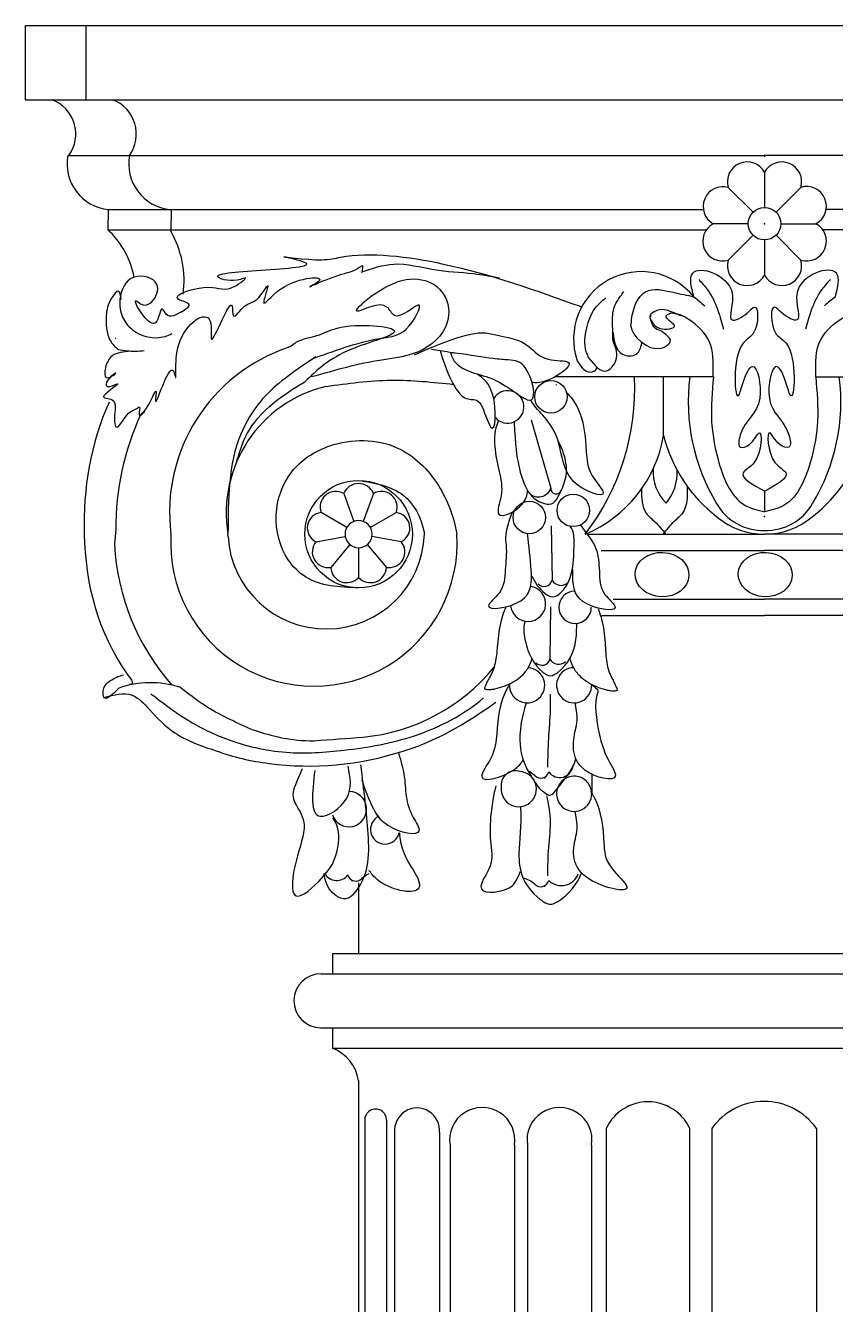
# Model space of a CAD drawing. Extents: x 3172 to 33391, y 13916 to 34175.
# Drawn here: x 9473 to 9822, y 17120 to 17671 of the extents above; entities that cross this region are included whole.
import ezdxf

# ---------------------------------------------------------------- set-up
doc = ezdxf.new("R2010")
doc.units = 0
doc.layers.get('0').update_dxf_attribs({"linetype": 'CONTINUOUS'})

msp = doc.modelspace()

# ---------------------------------------------------------------- linework, layer by layer
for p, q in [((9472.9907, 17639.46735), (9472.9907, 17671.44514)), ((9499.09688, 17639.46735), (9499.09688, 17671.44514)), ((9491.64148, 17615.484), (9645.70214, 17615.484)), ((9645.70214, 17615.484), (9662.38677, 17615.484)), ((9662.38677, 17615.484), (9791.53547, 17615.484)), ((9920.68418, 17615.484), (9791.53547, 17615.484)), ((9791.53547, 17615.484), (9791.53547, 17614.85282)), ((9791.53547, 17615.484), (9791.53547, 17614.85282)), ((9791.53547, 17608.16841), (9791.53547, 17593.00175)), ((9775.8774, 17601.69205), (9786.59082, 17590.95658)), ((9796.48013, 17590.95658), (9807.19355, 17601.69205)), ((9508.61881, 17592.15067), (9508.41914, 17583.40067)), ((9508.61881, 17592.15067), (9508.61881, 17589.234)), ((9508.61881, 17592.15067), (9765.16977, 17592.15067)), ((9535.78811, 17592.15067), (9535.57499, 17582.8108)), ((10074.45214, 17592.15067), (9818.06759, 17592.15067)), ((9784.53547, 17586.00175), (9769.36881, 17586.00175)), ((9798.53547, 17586.00175), (9813.70214, 17586.00175)), ((9508.41914, 17583.40067), (9766.44601, 17583.40067)), ((9775.8774, 17570.31144), (9786.59082, 17581.04691)), ((9796.48013, 17581.04691), (9807.19355, 17570.31144)), ((10074.65181, 17583.40067), (9816.62494, 17583.40067)), ((9791.53547, 17579.00175), (9791.53547, 17563.83508)), ((9618.2194, 17568.03743), (9618.10341, 17565.06112)), ((9711.98801, 17550.38868), (9711.98801, 17550.38868)), ((9711.98801, 17550.38868), (9712.71799, 17550.09799)), ((9511.53547, 17536.734), (9511.85522, 17536.734)), ((9769.46224, 17519.98758), (9701.20256, 17519.98758)), ((9748.00676, 17494.68799), (9748.00676, 17519.98758)), ((9813.60871, 17519.98758), (9881.86839, 17519.98758)), ((9690.98884, 17501.50669), (9699.39598, 17472.02409)), ((9610.14419, 17469.68908), (9614.5382, 17457.63143)), ((9622.92676, 17469.68908), (9618.53275, 17457.63143)), ((9622.92676, 17469.68908), (9618.53275, 17457.63143)), ((9791.53547, 17470.7574), (9791.53547, 17461.74194)), ((9791.53547, 17470.7574), (9791.53547, 17461.74194)), ((9611.48251, 17455.06535), (9600.36599, 17461.47764)), ((9621.58844, 17455.06535), (9632.70496, 17461.47764)), ((9621.58844, 17455.06535), (9632.70496, 17461.47764)), ((9511.86799, 17454.16578), (9511.27765, 17447.77497)), ((9699.59244, 17455.73124), (9699.92275, 17432.2881)), ((9560.24966, 17451.21644), (9560.23655, 17452.15067)), ((9598.15367, 17448.902), (9610.79116, 17451.13546)), ((9612.78764, 17447.6806), (9604.5424, 17437.84645)), ((9620.28331, 17447.6806), (9628.52855, 17437.84645)), ((9620.28331, 17447.6806), (9628.52855, 17437.84645)), ((9634.91728, 17448.902), (9622.27979, 17451.13546)), ((9634.91728, 17448.902), (9622.27979, 17451.13546)), ((9715.01793, 17452.15067), (9791.53547, 17452.15067)), ((9715.01793, 17452.15067), (9791.53547, 17452.15067)), ((9868.05302, 17452.15067), (9791.53547, 17452.15067)), ((9616.53777, 17446.31734), (9616.53547, 17433.484)), ((9721.06888, 17445.15067), (9791.53547, 17445.15067)), ((9862.00207, 17445.15067), (9791.53547, 17445.15067)), ((9699.28248, 17420.87542), (9699.02077, 17398.29025)), ((9726.21324, 17424.15067), (9791.53547, 17424.15067)), ((9856.85771, 17424.15067), (9791.53547, 17424.15067)), ((9720.8177, 17417.15067), (9791.53547, 17417.15067)), ((9862.25325, 17417.15067), (9791.53547, 17417.15067)), ((9717.14548, 17348.61991), (9717.14548, 17340.18207)), ((9696.51258, 17347.15067), (9696.97036, 17347.15067)), ((9613.9186, 17302.74622), (9613.46082, 17302.74622)), ((9616.53547, 17301.75561), (9616.53547, 17271.3566)), ((9696.51258, 17300.34594), (9696.97036, 17300.34594)), ((9605.2414, 17271.3566), (9977.82955, 17271.3566)), ((9605.2414, 17271.3566), (9605.2414, 17262.61359)), ((9600.45339, 17262.61359), (9982.61756, 17262.61359)), ((9600.10328, 17239.32683), (9982.96767, 17239.32683)), ((9605.2414, 17239.32683), (9605.2414, 17230.58381)), ((9605.2414, 17230.58381), (9977.82955, 17230.58381)), ((9616.53547, 17216.61176), (9616.53547, 14933.78913)), ((9619.15942, 17199.43785), (9619.15942, 14954.78604)), ((9628.56011, 17199.43785), (9628.56011, 14954.78604)), ((9632.06011, 17194.10491), (9632.06011, 14960.11898)), ((9651.40219, 17194.10491), (9651.40219, 14960.11898)), ((9723.26942, 17195.92385), (9723.26942, 14958.30004)), ((9759.31075, 14958.30004), (9759.31075, 17195.92385)), ((9768.82083, 17195.92385), (9768.82083, 14958.30004)), ((9813.898, 17195.92385), (9813.898, 14958.30004)), ((9655.95219, 17188.66142), (9655.95219, 14965.56246)), ((9683.70577, 17188.66142), (9683.70577, 14965.56246)), ((9689.30577, 17188.75932), (9689.30577, 14965.46457)), ((9716.96942, 17188.75932), (9716.96942, 14965.46457))]:
    msp.add_line(p, q)
at = {"ltscale": 2}
for p, q in [((9472.9907, 17671.44514), (10110.08025, 17671.44514)), ((9472.9907, 17639.46735), (10110.08025, 17639.46735))]:
    msp.add_line(p, q, dxfattribs=at)
for centre, radius in [((9791.53547, 17586.00175), 7), ((9699.45471, 17511.36463), 7), ((9616.53547, 17452.15067), 23.16924), ((9709.07148, 17462.40538), 7), ((9690.11677, 17459.33048), 7)]:
    msp.add_circle(centre, radius)
for centre, radius, start, end in [((9478.86683, 17624.71554), 15.76112, 324.1464158, 69.384056), ((9504.97302, 17624.71554), 15.76112, 324.1464158, 69.384056), ((9510.63742, 17611.79973), 19.75248, 169.2501095, 264.1343897), ((9537.20635, 17611.79973), 19.75248, 169.2501095, 264.1343897), ((9784.03626, 17604.13282), 8.51612, 28.2862671, 196.6548338), ((9799.03469, 17604.13282), 8.51612, 343.3451662, 151.7137329), ((9773.63852, 17593.42569), 8.56419, 74.845479, 240.0956219), ((9809.6382, 17593.51104), 8.53845, 298.4217132, 106.6371859), ((9773.43275, 17578.49245), 8.53845, 118.4217132, 286.6371859), ((9809.6382, 17578.49245), 8.53845, 253.3628141, 61.5782868), ((9483.40335, 17556.10454), 37.02524, 10.6655177, 47.496015), ((9498.93303, 17561.54887), 42.36393, 351.9962184, 30.1249576), ((9784.03626, 17567.87067), 8.51612, 163.3451662, 331.7137329), ((9799.03469, 17567.87067), 8.51612, 208.2862671, 16.6548338), ((9738.33666, 17536.22866), 29.13202, 38.9473746, 198.563137), ((9609.96418, 17461.57577), 74.90569, 108.2467402, 187.2284732), ((9631.89919, 17515.19517), 103.69865, 322.5579468, 2.6488533), ((9631.89919, 17515.19517), 103.69865, 322.5579468, 2.6488533), ((9843.65103, 17509.21864), 85.00095, 172.7215228, 211.0393069), ((9739.41992, 17509.21864), 85.00095, 328.9606931, 7.2784772), ((9615.54171, 17461.34292), 56.06387, 103.4380601, 189.4368431), ((9680.78925, 17507.01998), 7, 220.8902332, 149.1108781), ((9630.63174, 17454.45032), 118.76408, 155.5241897, 180.1372705), ((9692.3572, 17504.19628), 56.45601, 292.7976708, 350.3040674), ((9692.3572, 17504.19628), 56.45601, 292.7976708, 350.3040674), ((9810.37996, 17510.49069), 64.34393, 194.2171338, 232.2862632), ((9772.69099, 17510.49069), 64.34393, 307.7137368, 345.7828662), ((9762.48986, 17479.03695), 19.00774, 176.05631, 225.2145391), ((9762.48986, 17479.03695), 19.00774, 176.05631, 225.2145391), ((9733.30654, 17478.81738), 20.6328, 319.958524, 2.2373657), ((9733.30654, 17478.81738), 20.6328, 319.958524, 2.2373657), ((9606.71235, 17463.84806), 6.77459, 59.5639836, 200.4811419), ((9616.53547, 17467.09694), 6.89693, 22.0762416, 157.9237584), ((9616.53547, 17467.09694), 6.89693, 22.0762416, 157.9237584), ((9626.3586, 17463.84806), 6.77459, 339.5188581, 120.4360164), ((9694.15172, 17473.70446), 5.5069, 222.9899492, 342.23347), ((9701.63488, 17471.72152), 2.25925, 172.3034151, 346.6477031), ((9790.81527, 17476.74488), 22.99355, 209.5927242, 271.7949057), ((9792.25568, 17476.74488), 22.99355, 268.2050943, 330.4072758), ((9601.06145, 17454.87288), 6.64127, 96.0108467, 244.0342788), ((9616.53547, 17452.15067), 5.83333, 90, 270), ((9616.53547, 17452.15067), 5.83333, 270, 90), ((9632.0095, 17454.87288), 6.64127, 295.9657212, 83.9891533), ((9791.53547, 17484.15999), 32.00932, 230.1387149, 309.8612851), ((9611.29865, 17453.2051), 100.16829, 183.1075298, 221.3080219), ((9597.28238, 17448.34111), 61.74619, 176.4627667, 3.5372333), ((9602.57036, 17453.65173), 42.39071, 183.2933821, 357.9707278), ((9603.37486, 17444.54547), 6.80001, 140.1585877, 279.8865378), ((9629.69609, 17444.54547), 6.80001, 260.1134622, 39.8414123), ((9611.43988, 17438.14206), 6.90381, 182.4540465, 317.5685162), ((9621.63107, 17438.14206), 6.90381, 222.4314838, 357.5459535), ((9696.49426, 17433.1375), 3.53213, 222.8972582, 346.0851676), ((9703.7211, 17434.43865), 4.3649, 209.5176558, 312.1083023), ((9689.58116, 17422.09993), 7.58333, 185.4674912, 81.4984899), ((9709.8586, 17420.6345), 7, 90.8429801, 0.4671018), ((9695.59229, 17399.13966), 3.53213, 222.8972582, 346.0851676), ((9702.81912, 17400.4408), 4.3649, 209.5176558, 312.1083023), ((9610.53329, 17447.47867), 83.21819, 275.4524576, 320.7162563), ((9689.16881, 17386.98276), 7.58333, 175.200565, 86.3450334), ((9709.45255, 17386.98276), 7.58333, 91.592769, 2.2507993), ((9526.85886, 17346.35233), 41.75625, 72.3720457, 109.1222034), ((9684.15169, 17343.89711), 6.19466, 71.7989116, 189.7466868), ((9685.60319, 17342.21391), 7.58333, 175.200565, 86.3450334), ((9669.94886, 17319.03014), 36.74513, 52.1692984, 57.7803537), ((9695.07332, 17350.45669), 3.53213, 222.8972582, 346.0851676), ((9703.20594, 17353.05942), 5.83491, 216.2730455, 355.3548466), ((9709.45255, 17340.17803), 7.58333, 91.592769, 2.2507993), ((9709.59615, 17340.45277), 7.31426, 0.6691459, 92.7770932), ((9703.29312, 17351.14627), 12.28169, 200.4308519, 237.6943053), ((9612.38868, 17333.5774), 7.58333, 199.2532555, 88.407231), ((9627.92171, 17324.81085), 6.29199, 115.2686169, 347.8664649), ((9607.10904, 17308.99327), 6.13213, 210.312136, 321.8206267), ((9615.35786, 17306.05224), 3.53213, 193.9148324, 317.1027418), ((9640.48232, 17274.62569), 36.74513, 122.2196463, 127.8307016), ((9684.7808, 17292.32245), 11.79094, 49.1966929, 76.7205948), ((9703.93922, 17308.38955), 7.79615, 225.7772639, 339.637702), ((9695.07332, 17303.65196), 3.53213, 222.8972582, 346.0851676), ((9600.29217, 17250.97), 11.6447, 89.2067231, 269.070528), ((9598.48818, 17213.57424), 18.30113, 9.5538298, 68.3456986), ((9623.85976, 17199.57276), 4.70228, 358.3559171, 181.6440829), ((9641.73115, 17195.01438), 9.71371, 354.6276725, 185.3723275), ((9669.82898, 17190.90597), 14.05715, 350.8120866, 189.1879134), ((9703.1376, 17190.95492), 14.005, 350.9803965, 189.0196035), ((9741.29009, 17187.51438), 19.88627, 25.0164536, 154.9835464), ((9791.35942, 17179.88802), 27.66109, 35.4312118, 144.5687882)]:
    msp.add_arc(centre, radius, start, end)
for centre in [(9747.34147, 17434.73162), (9791.82448, 17434.73162)]:
    msp.add_ellipse(centre, major_axis=(11.62192, -0.46455), ratio=0.824512479)
for points in [[(9540.20453, 17548.05267), (9543.51371, 17551.09229), (9539.02383, 17553.36149), (9552.01141, 17558.67031), (9562.89743, 17558.90749), (9567.65834, 17562.6452), (9565.61795, 17561.96562), (9556.14382, 17562.79939), (9574.45965, 17566.04311), (9593.33551, 17569.28795), (9584.48035, 17571.64743), (9600.64468, 17570.4604), (9608.77389, 17571.57664), (9653.04972, 17568.6273), (9711.98801, 17550.38868)], [(9617.62906, 17565.08809), (9631.79732, 17568.6273), (9648.91731, 17566.26783), (9666.03729, 17564.49822), (9677.25384, 17562.72861)], [(9760.99332, 17554.54123), (9760.54399, 17564.69343), (9777.52295, 17556.31084), (9777.52295, 17544.51346), (9784.01674, 17547.4628), (9787.08192, 17550.09283), (9786.96847, 17539.20464), (9782.24571, 17534.48569), (9780.47468, 17512.07068), (9782.31106, 17517.61396), (9786.18738, 17524.4673), (9789.46735, 17510.76062), (9781.06502, 17494.96448), (9781.06502, 17489.65566), (9784.99467, 17490.79654), (9789.16917, 17495.86205), (9787.08192, 17483.04928), (9782.31106, 17478.57971), (9791.68172, 17470.67902)], [(9822.07763, 17554.54123), (9822.52696, 17564.69343), (9805.548, 17556.31084), (9805.548, 17544.51346), (9799.05421, 17547.4628), (9795.98903, 17550.09283), (9796.10248, 17539.20464), (9800.82524, 17534.48569), (9802.59627, 17512.07068), (9800.75989, 17517.61396), (9796.88357, 17524.4673), (9793.6036, 17510.76062), (9802.00593, 17494.96448), (9802.00593, 17489.65566), (9798.07628, 17490.79654), (9793.90178, 17495.86205), (9795.98903, 17483.04928), (9800.75989, 17478.57971), (9791.68172, 17470.67902)], [(9540.20453, 17548.05267), (9533.71073, 17546.87294), (9531.9397, 17549.23241), (9528.98798, 17543.33372), (9524.85557, 17545.10333), (9520.72316, 17552.77162), (9523.67488, 17551.00202), (9527.21695, 17552.18175), (9529.57832, 17559.85005), (9519.78896, 17562.95699), (9513.63902, 17553.36149), (9514.81971, 17545.6932), (9518.95213, 17540.38438), (9533.12039, 17537.43503), (9536.07211, 17538.61477)], [(9597.67379, 17528.155), (9627.40769, 17536.83945), (9637.01402, 17540.49606), (9642.50336, 17551.00881), (9631.98213, 17546.43805), (9628.78002, 17550.09466), (9616.42901, 17548.26635), (9635.18424, 17561.52156), (9654.85436, 17551.92296), (9653.93947, 17541.41021), (9640.21614, 17529.98331), (9626.4928, 17527.24085), (9596.30145, 17519.92763)], [(9733.92857, 17541.77847), (9735.26236, 17549.55349), (9740.26407, 17556.66209), (9752.15704, 17556.43994), (9760.99332, 17554.54123)], [(9763.16081, 17561.99353), (9766.93988, 17557.55066), (9771.38584, 17548.66492), (9773.83113, 17540.55668)], [(9819.91014, 17561.99353), (9816.13107, 17557.55066), (9811.68511, 17548.66492), (9809.23982, 17540.55668)], [(9715.70011, 17528.22771), (9714.69976, 17530.78237), (9714.92206, 17541.11204), (9718.47884, 17549.55349), (9723.14711, 17554.10744)], [(9726.163, 17539.20464), (9726.03698, 17545.77706), (9726.59273, 17549.66457), (9729.48261, 17554.77387), (9730.8164, 17556.77316)], [(9760.99332, 17554.54123), (9765.71724, 17550.66421)], [(9822.07763, 17554.54123), (9817.35371, 17550.66421)], [(9756.27056, 17546.28307), (9751.71244, 17547.88742), (9743.932, 17547.99849), (9742.37591, 17546.44348), (9742.69264, 17546.28307)], [(9742.59821, 17544.55527), (9746.2347, 17540.97425), (9752.71279, 17542.11169), (9749.18642, 17546.28307), (9750.37865, 17547.22099), (9755.68021, 17546.28307)], [(9586.51048, 17532.71498), (9590.81211, 17535.46822), (9598.58868, 17537.7536), (9607.28012, 17540.95313), (9631.98213, 17539.5819), (9613.2269, 17531.81161), (9593.36446, 17517.87664)], [(9513.01422, 17531.75046), (9520.38926, 17531.0446), (9524.12999, 17531.3844)], [(9710.72028, 17526.9545), (9712.92138, 17523.89592), (9715.47781, 17522.11877), (9718.70114, 17522.89627), (9719.36803, 17524.3402)], [(9602.5128, 17515.87186), (9630.6098, 17518.5564), (9657.59903, 17516.7281)], [(9769.46224, 17519.98758), (9768.72, 17500.94042), (9771.47864, 17484.40013), (9783.2056, 17464.57506), (9791.53265, 17461.74125)], [(9813.60871, 17519.98758), (9814.35095, 17500.94042), (9811.59231, 17484.40013), (9799.86535, 17464.57506), (9791.53265, 17461.74125)], [(9758.19434, 17472.56734), (9756.1242, 17461.19582), (9752.40538, 17457.48), (9747.78547, 17452.15067)], [(9758.19434, 17472.56734), (9756.1242, 17461.19582), (9752.40538, 17457.48), (9747.78547, 17452.15067)], [(9513.18018, 17385.80455), (9506.74388, 17381.78332), (9506.43188, 17384.58907), (9508.61589, 17388.33008), (9511.73592, 17390.20059), (9513.91993, 17391.13584), (9515.16794, 17391.44759)], [(9570.10068, 17368.0234), (9550.11219, 17378.35406), (9539.50411, 17386.14783)], [(9506.74388, 17381.78332), (9518.91197, 17382.71857), (9526.40002, 17376.48355), (9537.32009, 17366.50752), (9555.13514, 17358.71971)], [(9698.12097, 17351.65665), (9698.4956, 17364.00971), (9699.24487, 17376.36276), (9699.24487, 17383.10079)], [(9597.53652, 17363.07827), (9618.44066, 17364.63702)], [(9597.61157, 17350.3028), (9600.01367, 17330.5008), (9611.42373, 17338.30161), (9612.02427, 17352.10299)], [(9698.12097, 17304.85193), (9698.4956, 17317.20498), (9699.24487, 17329.55803), (9697.72661, 17339.3941)]]:
    msp.add_spline(points, degree=3)
for points, knots in [([(9522.54024, 17503.65535), (9523.6816, 17504.71253), (9526.1846, 17507.0309), (9529.97558, 17517.24961), (9527.55328, 17501.1956), (9535.44214, 17528.69611), (9538.6451, 17515.15481), (9534.69767, 17538.52442), (9554.95081, 17551.97337), (9551.15066, 17526.35296), (9562.79352, 17559.38204), (9561.9679, 17543.11824), (9567.4733, 17552.11464), (9572.99231, 17551.65063), (9579.50098, 17564.11612), (9573.1828, 17546.75146), (9583.98638, 17562.87529), (9605.19965, 17563.98032), (9590.82822, 17556.36428), (9603.47123, 17563.16585), (9614.58409, 17565.58733), (9618.2194, 17568.03743)], [0, 0, 0, 0, 9.482031157, 20.793878801, 27.670585883, 53.35610666, 57.040453625, 80.155531361, 109.091746805, 122.276292746, 150.901808278, 158.052212882, 168.806368926, 179.223759498, 192.177561733, 204.686054694, 221.27943564, 249.067774146, 254.967550885, 280.905062289, 286.849510863, 286.849510863, 286.849510863, 286.849510863]), ([(9514.22937, 17553.36149), (9513.97604, 17555.03923), (9513.43938, 17558.59334), (9508.55349, 17552.2448), (9507.33459, 17545.85255), (9507.85048, 17536.83432), (9511.58947, 17532.83326), (9513.01422, 17531.75046)], [0, 0, 0, 0, 6.395927197, 13.549098746, 27.303917672, 45.757055545, 54.727961581, 54.727961581, 54.727961581, 54.727961581]), ([(9733.92857, 17541.77847), (9733.97664, 17538.25747), (9742.97626, 17528.56567), (9752.37933, 17535.44738), (9749.4119, 17537.71136), (9746.59324, 17540.30047), (9743.27869, 17540.34076), (9741.65411, 17547.52831), (9742.69264, 17546.28307)], [2.965027666, 2.965027666, 2.965027666, 2.965027666, 24.486227772, 30.964272414, 38.114678418, 42.406583935, 48.306360673, 56.645355423, 56.645355423, 56.645355423, 56.645355423]), ([(9769.37599, 17519.97343), (9769.45076, 17526.92265), (9769.75449, 17534.71019), (9762.174, 17542.98033), (9756.27056, 17546.28307), (9756.27056, 17546.28307)], [111.595869217, 111.595869217, 111.595869217, 111.595869217, 132.881645836, 152.335973231, 157.394430001, 157.394430001, 157.394430001, 157.394430001]), ([(9813.69496, 17519.97343), (9813.62019, 17526.92265), (9813.31646, 17534.71019), (9820.89695, 17542.98033), (9826.80039, 17546.28307), (9826.80039, 17546.28307)], [111.595869217, 111.595869217, 111.595869217, 111.595869217, 132.881645836, 152.335973231, 157.394430001, 157.394430001, 157.394430001, 157.394430001]), ([(9640.67358, 17529.52623), (9665.37559, 17540.49606), (9679.55637, 17536.83945), (9687.95823, 17536.32164), (9696.33741, 17526.24659), (9714.15857, 17528.00664), (9698.44915, 17516.93767), (9691.90621, 17517.44177), (9691.18641, 17517.58839)], [13.805272573, 13.805272573, 13.805272573, 13.805272573, 30.044422245, 65.206113004, 82.813557279, 98.203349418, 125.923538158, 129.587747478, 129.587747478, 129.587747478, 129.587747478]), ([(9726.163, 17539.20464), (9726.70629, 17535.27545), (9727.56088, 17529.09488), (9736.90182, 17528.60868), (9738.27455, 17532.5894), (9738.56943, 17534.5462), (9738.57391, 17534.57647)], [0, 0, 0, 0, 17.662205304, 27.782393682, 36.828333489, 36.970423853, 36.970423853, 36.970423853, 36.970423853]), ([(9518.55877, 17531.07054), (9510.90811, 17530.41669), (9508.84222, 17527.63384), (9506.76153, 17523.31296), (9507.60861, 17518.18265), (9515.50432, 17524.05839), (9506.79229, 17518.58134), (9508.19793, 17515.15681), (9517.18109, 17519.1491), (9502.12063, 17510.06028), (9513.04868, 17511.48081), (9510.87504, 17503.52619), (9511.96647, 17495.21087), (9516.98861, 17505.56025), (9520.43463, 17505.59902), (9523.10979, 17508.27858), (9520.55114, 17500.4601), (9525.12481, 17506.02228), (9523.55716, 17504.15034), (9523.67488, 17504.40238)], [11.156005241, 11.156005241, 11.156005241, 11.156005241, 21.615665833, 32.173647196, 35.371606524, 43.077951839, 53.830952213, 56.092439547, 59.128501998, 69.881506663, 78.039048544, 89.344944223, 95.495990181, 109.253684927, 118.304003238, 122.595905785, 131.69674132, 134.558014352, 135.988650868, 135.988650868, 135.988650868, 135.988650868]), ([(9656.2267, 17530.44039), (9657.79914, 17522.83366), (9671.09387, 17521.35497), (9681.18641, 17515.56071), (9694.90964, 17505.00794), (9689.62128, 17526.47681), (9682.30104, 17527.24085), (9674.06704, 17527.69793), (9664.00326, 17529.52623), (9656.2267, 17530.44039), (9647.9927, 17531.81161)], [22.768597828, 22.768597828, 22.768597828, 22.768597828, 57.366090108, 75.976597196, 92.661349492, 118.065009626, 137.761437815, 150.484386186, 170.017109981, 172.788409805, 172.788409805, 172.788409805, 172.788409805]), ([(9651.65225, 17531.35454), (9656.68414, 17514.44272), (9663.08837, 17508.9578), (9669.03515, 17511.24319), (9675.30433, 17489.76793), (9676.71085, 17513.10685), (9670.44383, 17519.55181), (9667.31991, 17521.2154)], [43.127485984, 43.127485984, 43.127485984, 43.127485984, 73.256285823, 88.125347128, 102.40336225, 129.717660383, 148.25237382, 148.25237382, 148.25237382, 148.25237382]), ([(9598.13123, 17528.61208), (9583.03556, 17518.5564), (9574.34411, 17510.78611), (9560.37588, 17488.34037), (9560.29459, 17467.22544), (9560.23655, 17452.15067)], [683.23741905, 683.23741905, 683.23741905, 683.23741905, 717.204331976, 746.952742553, 821.197511713, 821.197511713, 821.197511713, 821.197511713]), ([(9563.8183, 17482.57724), (9566.17246, 17491.12624), (9569.2563, 17502.32506), (9588.58568, 17515.06328), (9593.36446, 17517.87664)], [0, 0, 0, 0, 53.605860434, 70.221351593, 70.221351593, 70.221351593, 70.221351593]), ([(9706.06717, 17513.41684), (9707.83698, 17511.53376), (9713.44753, 17504.31755), (9714.63876, 17490.25433), (9715.11998, 17478.67584), (9727.06584, 17465.8209), (9704.3997, 17473.60611), (9704.3997, 17491.15822), (9697.62714, 17502.31107), (9692.63732, 17506.63125), (9690.82142, 17509.9556)], [16.775126833, 16.775126833, 16.775126833, 16.775126833, 30.044422245, 64.381741802, 82.583590274, 96.190560181, 121.637131165, 149.432261512, 170.740355502, 186.531141643, 186.531141643, 186.531141643, 186.531141643]), ([(9508.9581, 17509.06635), (9500.95925, 17491.21058), (9494.30335, 17451.21473), (9504.09186, 17408.10433), (9520.13281, 17387.29708), (9517.81636, 17387.29708)], [408.601410771, 408.601410771, 408.601410771, 408.601410771, 507.445657288, 612.082545405, 623.317512232, 623.317512232, 623.317512232, 623.317512232]), ([(9676.89923, 17501.20038), (9676.76844, 17500.93232), (9673.79294, 17494.40215), (9676.31892, 17481.99084), (9679.2353, 17470.39621), (9674.10881, 17457.03602), (9687.63004, 17463.35386), (9689.24965, 17468.93836), (9689.33322, 17471.02095)], [15.738092748, 15.738092748, 15.738092748, 15.738092748, 17.30940992, 53.606817744, 71.808666216, 85.415636123, 104.210592403, 114.827224895, 114.827224895, 114.827224895, 114.827224895]), ([(9683.66046, 17500.4967), (9683.99016, 17490.16937), (9685.64506, 17479.45464), (9689.94164, 17465.76965), (9700.77119, 17464.76102), (9706.46846, 17475.55748), (9706.47233, 17481.3475), (9704.80733, 17488.14574), (9702.64712, 17492.04911)], [10.693730896, 10.693730896, 10.693730896, 10.693730896, 32.47173844, 66.47456503, 72.651521897, 78.451753815, 106.579788152, 126.825002928, 126.825002928, 126.825002928, 126.825002928]), ([(9616.53467, 17428.98143), (9608.32659, 17429.28667), (9596.42206, 17429.72938), (9583.368, 17443.15619), (9578.99093, 17460.42287), (9585.97027, 17480.52006), (9606.20527, 17493.42757), (9633.18279, 17493.41475), (9652.1588, 17474.40308), (9657.59769, 17459.57017), (9658.91093, 17452.15067)], [0, 0, 0, 0, 40.02349455, 58.04777858, 92.35302792, 126.207057161, 160.148478603, 209.890678707, 251.387142312, 289.669329891, 289.669329891, 289.669329891, 289.669329891]), ([(9616.53547, 17475.31992), (9623.58828, 17474.1566), (9636.78926, 17471.97918), (9643.64645, 17459.12508), (9644.85734, 17452.62679), (9644.93448, 17452.15067)], [0, 0, 0, 0, 34.826027264, 65.185099072, 67.580745857, 67.580745857, 67.580745857, 67.580745857]), ([(9738.45939, 17471.60994), (9738.42609, 17467.75136), (9738.59183, 17462.10758), (9744.90883, 17457.2038), (9747.43253, 17453.99128), (9748.87847, 17452.15067)], [1.51208418, 1.51208418, 1.51208418, 1.51208418, 19.814423822, 28.826563821, 40.917475897, 40.917475897, 40.917475897, 40.917475897]), ([(9738.45939, 17471.60994), (9738.42609, 17467.75136), (9738.59183, 17462.10758), (9744.90883, 17457.2038), (9747.43253, 17453.99128), (9748.87847, 17452.15067)], [1.51208418, 1.51208418, 1.51208418, 1.51208418, 19.814423822, 28.826563821, 40.917475897, 40.917475897, 40.917475897, 40.917475897]), ([(9682.75855, 17461.65711), (9679.24558, 17452.79102), (9680.76283, 17446.0819), (9679.57212, 17436.70128), (9679.45791, 17427.56653), (9667.24249, 17418.44947), (9691.41366, 17421.47874), (9691.16234, 17437.51333), (9689.97294, 17446.91991), (9689.32224, 17452.37572)], [24.180833945, 24.180833945, 24.180833945, 24.180833945, 36.354365303, 54.284409152, 71.958691182, 84.05460637, 108.310631529, 132.712397209, 160.041496028, 160.041496028, 160.041496028, 160.041496028]), ([(9691.24046, 17434.11827), (9692.51719, 17431.25662), (9695.00264, 17427.62453), (9700.15323, 17424.43531), (9707.54217, 17429.12761), (9709.40376, 17439.66629), (9709.41382, 17448.51985), (9709.41497, 17453.19973), (9707.73183, 17455.53477)], [55.978328085, 55.978328085, 55.978328085, 55.978328085, 71.9195, 78.096456867, 83.896688785, 112.235915877, 128.592393908, 138.847665619, 138.847665619, 138.847665619, 138.847665619]), ([(9712.16573, 17456.12384), (9715.50551, 17451.21636), (9719.36712, 17447.54773), (9720.52002, 17436.18688), (9720.40472, 17427.05214), (9732.38726, 17417.63109), (9709.64383, 17421.06375), (9708.75594, 17430.13301), (9708.82595, 17436.8865)], [14.260789603, 14.260789603, 14.260789603, 14.260789603, 36.354365303, 54.284409152, 71.958691182, 84.05460637, 108.310631529, 129.32249401, 129.32249401, 129.32249401, 129.32249401]), ([(9679.93982, 17420.50053), (9679.69385, 17419.98374), (9679.46487, 17419.45451), (9678.74786, 17417.6393), (9678.33151, 17416.30363), (9677.13748, 17411.58175), (9676.70367, 17408.01062), (9676.33505, 17403.96355), (9676.28446, 17403.37333), (9676.18678, 17402.20111), (9676.13912, 17401.61595), (9675.97583, 17399.85346), (9675.84006, 17398.66853), (9675.38068, 17396.23894), (9675.05636, 17394.99463), (9674.36571, 17393.15718), (9674.12836, 17392.59637), (9673.58892, 17391.46308), (9673.2928, 17390.89987), (9672.61032, 17389.63885), (9672.22242, 17388.94874), (9671.6209, 17387.81052), (9671.38791, 17387.34225), (9671.07997, 17386.62215), (9670.98025, 17386.34547), (9670.87052, 17385.94029), (9670.8464, 17385.79316), (9670.83631, 17385.63213), (9670.83831, 17385.58849), (9670.84463, 17385.53403), (9670.84823, 17385.52324), (9670.85364, 17385.50808), (9670.85525, 17385.50508), (9670.86393, 17385.49191), (9670.87391, 17385.47808), (9670.93419, 17385.42979), (9670.98493, 17385.39653), (9671.13825, 17385.32618), (9671.24034, 17385.2895), (9671.61274, 17385.19408), (9671.94919, 17385.1498), (9672.74712, 17385.12979), (9673.20848, 17385.15268), (9674.21499, 17385.26505), (9674.76037, 17385.35423), (9676.59203, 17385.73633), (9677.97799, 17386.14547), (9680.70393, 17387.16886), (9682.04461, 17387.78324), (9684.39755, 17389.11439), (9685.42276, 17389.83596), (9687.67993, 17391.77277), (9688.74019, 17393.04806), (9690.30842, 17395.62881), (9690.86162, 17396.91926), (9691.26335, 17398.26317)], [32.988722699, 32.988722699, 32.988722699, 32.988722699, 36.115059099, 36.115059099, 43.496510878, 43.496510878, 61.494264174, 61.494264174, 64.591185938, 64.591185938, 67.688107702, 67.688107702, 73.88195123, 73.88195123, 80.075794757, 80.075794757, 82.735660886, 82.735660886, 85.395527014, 85.395527014, 88.823609082, 88.823609082, 91.496414439, 91.496414439, 93.480263233, 93.480263233, 95.034904844, 95.034904844, 95.938310106, 95.938310106, 96.852666725, 96.852666725, 97.767023343, 97.767023343, 99.065997074, 99.065997074, 100.364970804, 100.364970804, 101.663944534, 101.663944534, 104.218134573, 104.218134573, 106.772324612, 106.772324612, 109.326514651, 109.326514651, 114.961008136, 114.961008136, 120.595501622, 120.595501622, 126.229995107, 126.229995107, 134.815531801, 134.815531801, 142.524232226, 142.524232226, 142.524232226, 142.524232226]), ([(9719.74546, 17420.00048), (9719.97837, 17419.47767), (9720.19398, 17418.94285), (9720.86517, 17417.11021), (9721.24783, 17415.7645), (9722.32287, 17411.01411), (9722.66683, 17407.43321), (9722.93367, 17403.37816), (9722.96942, 17402.78686), (9723.03762, 17401.61255), (9723.07057, 17401.02637), (9723.18952, 17399.26035), (9723.29549, 17398.07238), (9723.69368, 17395.63201), (9723.98665, 17394.37994), (9724.63092, 17392.52573), (9724.85411, 17391.95913), (9725.3649, 17390.81265), (9725.64679, 17390.24218), (9726.29737, 17388.96441), (9726.66781, 17388.26477), (9727.24056, 17387.11181), (9727.46171, 17386.63783), (9727.75146, 17385.91022), (9727.84419, 17385.63112), (9727.94371, 17385.22332), (9727.96413, 17385.07562), (9727.97017, 17384.91439), (9727.96707, 17384.87082), (9727.95939, 17384.81654), (9727.95553, 17384.80584), (9727.94973, 17384.79082), (9727.94805, 17384.78786), (9727.93904, 17384.77491), (9727.92872, 17384.76133), (9727.86724, 17384.71458), (9727.81568, 17384.6826), (9727.66064, 17384.61612), (9727.55766, 17384.58202), (9727.18299, 17384.49598), (9726.84553, 17384.46017), (9726.04734, 17384.46022), (9725.5867, 17384.49468), (9724.58334, 17384.63231), (9724.04037, 17384.73515), (9722.21888, 17385.16315), (9720.84364, 17385.60697), (9718.14427, 17386.69852), (9716.81945, 17387.34639), (9714.50069, 17388.73622), (9713.49393, 17389.48332), (9711.28612, 17391.47622), (9710.25823, 17392.77774), (9708.67445, 17395.53802), (9708.11875, 17396.99849), (9707.73414, 17398.57196), (9707.72128, 17398.6256), (9707.70864, 17398.67932)], [32.988722699, 32.988722699, 32.988722699, 32.988722699, 36.115059099, 36.115059099, 43.496510878, 43.496510878, 61.494264174, 61.494264174, 64.591185938, 64.591185938, 67.688107702, 67.688107702, 73.88195123, 73.88195123, 80.075794757, 80.075794757, 82.735660886, 82.735660886, 85.395527014, 85.395527014, 88.823609082, 88.823609082, 91.496414439, 91.496414439, 93.480263233, 93.480263233, 95.034904844, 95.034904844, 95.938310106, 95.938310106, 96.852666725, 96.852666725, 97.767023343, 97.767023343, 99.065997074, 99.065997074, 100.364970804, 100.364970804, 101.663944534, 101.663944534, 104.218134573, 104.218134573, 106.772324612, 106.772324612, 109.326514651, 109.326514651, 114.961008136, 114.961008136, 120.595501622, 120.595501622, 126.229995107, 126.229995107, 134.815531801, 134.815531801, 143.401068496, 143.401068496, 143.703674256, 143.703674256, 143.703674256, 143.703674256]), ([(9688.20015, 17414.55854), (9687.41132, 17410.911), (9688.61167, 17403.34654), (9692.19584, 17394.80613), (9699.25126, 17390.43746), (9706.6402, 17395.12977), (9710.37737, 17402.94749), (9710.57624, 17411.30334), (9710.54633, 17413.66837)], [32.558424681, 32.558424681, 32.558424681, 32.558424681, 45.653410233, 71.9195, 78.096456867, 83.896688785, 112.235915877, 123.453544154, 123.453544154, 123.453544154, 123.453544154]), ([(9681.95409, 17387.78204), (9681.48376, 17387.12026), (9677.50848, 17380.92979), (9676.18134, 17368.90031), (9675.39268, 17357.1002), (9664.94204, 17343.29113), (9682.31642, 17348.27053), (9686.68262, 17353.40088), (9687.49266, 17354.88198)], [25.789764416, 25.789764416, 25.789764416, 25.789764416, 30.044422245, 64.381741802, 82.583590274, 96.190560181, 120.446585341, 129.394905033, 129.394905033, 129.394905033, 129.394905033]), ([(9716.90991, 17387.34291), (9720.11933, 17385.10633), (9717.71722, 17380.38114), (9719.51878, 17368.32213), (9722.69849, 17356.50592), (9731.18771, 17343.98324), (9706.89147, 17349.9976), (9709.55655, 17367.12748), (9711.24867, 17372.34984), (9709.89781, 17379.41251)], [25.789764416, 25.789764416, 25.789764416, 25.789764416, 30.044422245, 64.381741802, 82.583590274, 96.190560181, 120.446585341, 155.337981093, 175.335631149, 175.335631149, 175.335631149, 175.335631149]), ([(9527.02402, 17383.34207), (9531.80837, 17379.65222), (9541.75717, 17371.97937), (9561.11621, 17362.311), (9584.68293, 17356.84155), (9612.36559, 17358.78256), (9641.95587, 17363.95962), (9661.6847, 17374.18366), (9670.37893, 17381.55038)], [0, 0, 0, 0, 31.01796047, 64.50015819, 110.561643058, 153.380541506, 206.351632573, 264.485826229, 264.485826229, 264.485826229, 264.485826229]), ([(9555.13514, 17358.71971), (9562.4857, 17356.03108), (9589.43773, 17350.06124), (9627.89135, 17353.50295), (9658.13886, 17367.21731), (9675.68026, 17379.70576)], [704.318342785, 704.318342785, 704.318342785, 704.318342785, 744.357605804, 843.952141518, 901.970785968, 901.970785968, 901.970785968, 901.970785968]), ([(9688.70771, 17379.41345), (9686.76546, 17372.84705), (9684.83117, 17362.02368), (9688.01527, 17352.16099), (9691.1176, 17347.50668)], [6.140818863, 6.140818863, 6.140818863, 6.140818863, 37.170627457, 63.540015436, 63.540015436, 63.540015436, 63.540015436]), ([(9570.10068, 17368.0234), (9570.75111, 17367.82677), (9578.77192, 17365.49958), (9585.99244, 17363.07827), (9597.53652, 17363.07827), (9597.53652, 17363.07827)], [114.50168598, 114.50168598, 114.50168598, 114.50168598, 117.947743887, 156.880129249, 160.649427228, 160.649427228, 160.649427228, 160.649427228]), ([(9633.64323, 17358.10361), (9633.64323, 17358.10361), (9636.64588, 17349.10266), (9636.64588, 17338.90166), (9639.04799, 17331.10085), (9645.91116, 17321.02131), (9627.638, 17324.50018), (9622.27984, 17333.52322), (9618.02951, 17346.10237)], [14.260789603, 14.260789603, 14.260789603, 14.260789603, 36.354365303, 54.284409152, 71.958691182, 84.05460637, 108.310631529, 129.32249401, 129.32249401, 129.32249401, 129.32249401]), ([(9696.72934, 17340.76568), (9697.50024, 17340.0581), (9699.37052, 17338.82597), (9704.96391, 17345.96416), (9708.70798, 17350.27053), (9710.22955, 17355.25949)], [76.113224943, 76.113224943, 76.113224943, 76.113224943, 80.414941943, 86.21517386, 109.243587467, 109.243587467, 109.243587467, 109.243587467]), ([(9592.20681, 17350.90289), (9589.20416, 17343.70213), (9585.76169, 17335.97669), (9597.23363, 17331.95431), (9588.60362, 17310.69879), (9586.80206, 17290.89679), (9603.53971, 17305.59316), (9607.82054, 17313.69908), (9608.42108, 17325.70032), (9605.41843, 17329.90075)], [25.789764416, 25.789764416, 25.789764416, 25.789764416, 30.044422245, 64.381741802, 82.583590274, 96.190560181, 120.446585341, 155.337981093, 175.335631149, 175.335631149, 175.335631149, 175.335631149]), ([(9617.42903, 17352.70304), (9618.63005, 17341.90194), (9621.6327, 17319.6997), (9620.6059, 17303.07144), (9611.37725, 17294.01748), (9601.81524, 17298.09751), (9601.7232, 17305.86608), (9601.7232, 17305.86608)], [6.140818863, 6.140818863, 6.140818863, 6.140818863, 37.170627457, 74.237985075, 80.414941943, 86.21517386, 109.243587467, 109.243587467, 109.243587467, 109.243587467]), ([(9675.68026, 17343.70213), (9673.87863, 17335.90133), (9672.07707, 17321.49989), (9675.39268, 17310.29547), (9664.94204, 17296.48641), (9678.68291, 17297.49746), (9684.08767, 17301.09784), (9686.37809, 17306.87241)], [33.198526359, 33.198526359, 33.198526359, 33.198526359, 64.381741802, 82.583590274, 96.190560181, 120.446585341, 129.394905033, 129.394905033, 129.394905033, 129.394905033]), ([(9716.90991, 17340.53819), (9717.36346, 17339.86479), (9721.18198, 17333.57641), (9722.20651, 17321.5174), (9722.69849, 17309.70119), (9738.7357, 17295.69727), (9706.89147, 17303.19288), (9709.55655, 17320.32275), (9711.24867, 17325.54511), (9709.89781, 17332.60778)], [25.789764416, 25.789764416, 25.789764416, 25.789764416, 30.044422245, 64.381741802, 82.583590274, 96.190560181, 120.446585341, 155.337981093, 175.335631149, 175.335631149, 175.335631149, 175.335631149]), ([(9686.35074, 17334.47404), (9686.76546, 17326.04232), (9684.47065, 17313.20171), (9687.09032, 17299.8977), (9699.05393, 17291.6172), (9708.70927, 17297.49746), (9711.71192, 17303.49808), (9712.6156, 17305.93306)], [6.140818863, 6.140818863, 6.140818863, 6.140818863, 37.170627457, 74.237985075, 80.414941943, 86.21517386, 109.243587467, 109.243587467, 109.243587467, 109.243587467]), ([(9634.07314, 17323.48833), (9634.08278, 17323.31806), (9634.84432, 17314.29917), (9641.45016, 17306.49836), (9645.05329, 17295.69727), (9626.43698, 17299.29765), (9621.03216, 17307.09841), (9621.03216, 17307.09841)], [63.315495727, 63.315495727, 63.315495727, 63.315495727, 64.381741802, 82.583590274, 96.190560181, 120.446585341, 129.394905033, 129.394905033, 129.394905033, 129.394905033])]:
    msp.add_open_spline(points, degree=3, knots=knots)
at = {"end_tangent": (0.371648786, -0.928373405)}
msp.add_spline([(9715.70011, 17528.22771), (9723.39762, 17522.52101), (9727.92652, 17529.11629), (9726.163, 17536.2553), (9726.163, 17539.20464)], degree=3, dxfattribs=at)
for points in [[(9701.58781, 17516.68694), (9701.69331, 17516.59727), (9701.7987, 17516.50769), (9701.90395, 17516.41819)], [(9688.70771, 17379.41345), (9688.72639, 17379.50082), (9688.74541, 17379.589), (9688.76476, 17379.67799)]]:
    msp.add_open_spline(points, degree=3)
for p in [(9791.53547, 17586.00175), (9791.53547, 17586.00175), (9791.51017, 17459.70949), (9791.51017, 17459.70949), (9791.56078, 17459.70949), (9791.56078, 17459.70949)]:
    msp.add_point(p)

doc.saveas('drawing.dxf')
